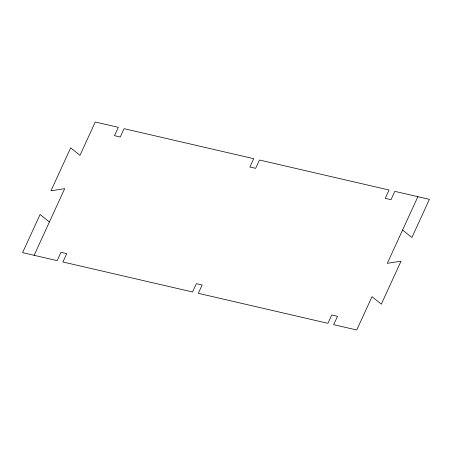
<?xml version="1.0" encoding="UTF-8"?>
<svg xmlns="http://www.w3.org/2000/svg" width="452" height="452" viewBox="0 0 452 452"><rect width="100%" height="100%" fill="white"/><g stroke="black" fill="none" stroke-linecap="round" stroke-linejoin="round"><path stroke-width="0.68" d="M34.12 255.312L64.698 188.659L50.969 190.8L70.67 147.855L79.987 155.33L95.27 122.006L118.317 127.34L114.492 135.673L120.255 137.007L124.074 128.673L253.696 158.68L249.871 167.008L255.634 168.342L259.454 160.014L389.076 190.021L385.251 198.349L391.014 199.682L394.833 191.354L429.4 199.355L411.908 237.492L402.591 230.011M417.88 196.688L387.302 263.341L401.031 261.2L381.33 304.145L372.013 296.67L356.73 329.994L333.683 324.66L337.508 316.327L331.745 314.993L327.926 323.327L198.304 293.32L202.129 284.992L196.366 283.658L192.546 291.986L62.924 261.979L66.749 253.651L60.986 252.318L57.167 260.646L22.6 252.645L40.092 214.508L49.409 221.988"/></g></svg>
